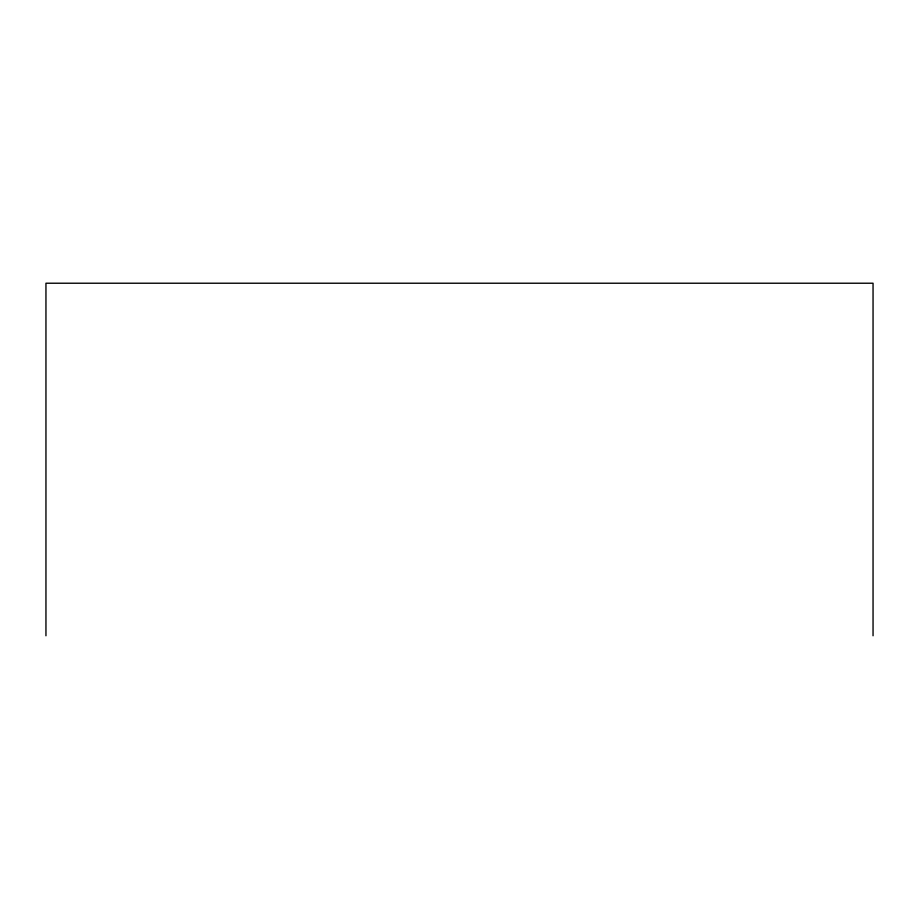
<?xml version="1.0" encoding="UTF-8"?>
<svg xmlns="http://www.w3.org/2000/svg" width="919" height="919" viewBox="0 0 919 919"><rect width="100%" height="100%" fill="white"/><g stroke="black" fill="none" stroke-linecap="round" stroke-linejoin="round"><path stroke-width="1.38" d="M873.05 635.776L873.05 283.224L45.95 283.224L45.95 635.776"/></g></svg>
